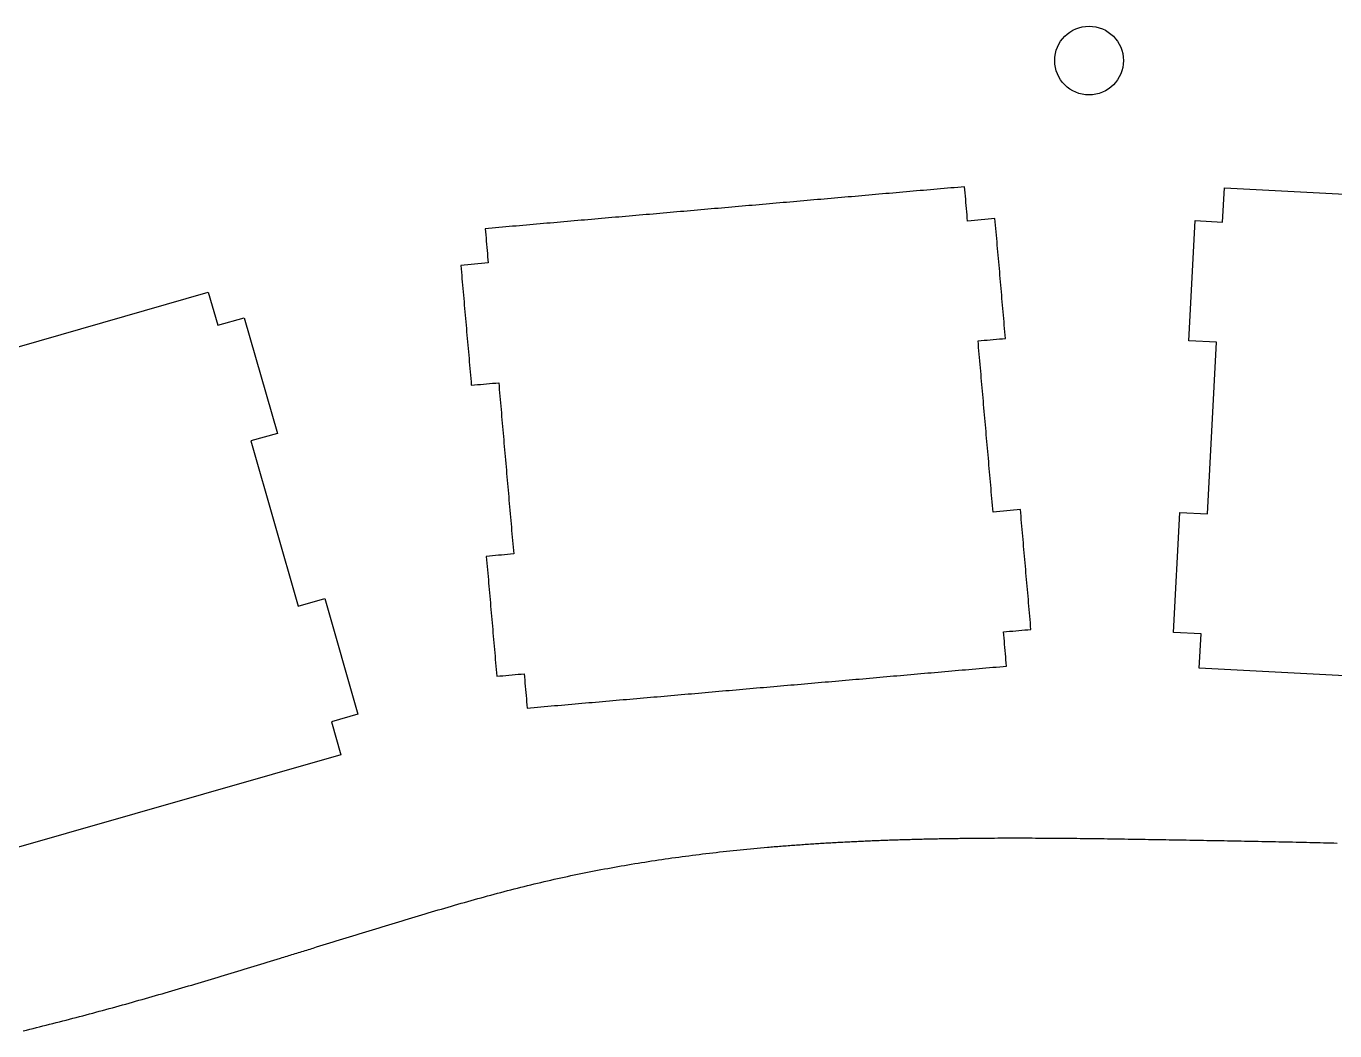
# Model space of a CAD drawing. Extents: x 0 to 145, y 2 to 120.
# Drawn here: x 39.58 to 77.65, y 11.61 to 40.84 of the extents above; entities that cross this region are included whole.
import ezdxf

# ---------------------------------------------------------------- set-up
doc = ezdxf.new("R2010")
doc.units = 0

# ---------------------------------------------------------------- blocks, each defined once
blk = doc.blocks.new('WIRE019')
at = {"layer": 'Row4', "color": 0}
for p, q in [((31.4175, 29.2383), (44.8752, 33.0972)), ((44.8752, 33.0972), (45.1508, 32.136)), ((45.1508, 32.136), (45.9198, 32.3565)), ((45.9198, 32.3565), (46.8845, 28.9921)), ((31.6931, 28.2771), (31.4175, 29.2383)), ((46.8845, 28.9921), (46.1155, 28.7716)), ((46.1155, 28.7716), (47.4937, 23.9653)), ((30.9241, 28.0566), (31.6931, 28.2771)), ((31.8889, 24.6921), (30.9241, 28.0566)), ((32.6579, 24.9126), (31.8889, 24.6921)), ((34.0361, 20.1063), (32.6579, 24.9126)), ((47.4937, 23.9653), (48.2627, 24.1858)), ((48.2627, 24.1858), (49.2275, 20.8214)), ((49.2275, 20.8214), (48.4585, 20.6008)), ((48.4585, 20.6008), (48.7341, 19.6396)), ((33.267, 19.8858), (34.0361, 20.1063)), ((34.2318, 16.5214), (33.267, 19.8858)), ((48.7341, 19.6396), (35.2764, 15.7807)), ((35.0008, 16.7419), (34.2318, 16.5214)), ((35.2764, 15.7807), (35.0008, 16.7419))]:
    blk.add_line(p, q, dxfattribs=at)
blk = doc.blocks.new('WIRE018')
at = {"layer": 'Row4', "color": 0}
for points in [[(66.879, 36.167), (66.779, 36.158), (66.68, 36.15), (66.58, 36.141), (66.48, 36.132), (66.381, 36.123), (66.281, 36.115), (66.182, 36.106), (66.082, 36.097), (65.982, 36.089), (65.883, 36.08), (65.783, 36.071), (65.683, 36.062), (65.584, 36.054), (65.484, 36.045), (65.385, 36.036), (65.285, 36.028), (65.185, 36.019), (65.086, 36.01), (64.986, 36.001), (64.887, 35.993), (64.787, 35.984), (64.687, 35.975), (64.588, 35.967), (64.488, 35.958), (64.388, 35.949), (64.289, 35.94), (64.189, 35.932), (64.09, 35.923), (63.99, 35.914), (63.89, 35.906), (63.791, 35.897), (63.691, 35.888), (63.591, 35.879), (63.492, 35.871), (63.392, 35.862), (63.293, 35.853), (63.193, 35.845), (63.093, 35.836), (62.994, 35.827), (62.894, 35.818), (62.795, 35.81), (62.695, 35.801), (62.595, 35.792), (62.496, 35.784), (62.396, 35.775), (62.296, 35.766), (62.197, 35.757), (62.097, 35.749), (61.998, 35.74), (61.898, 35.731), (61.798, 35.722), (61.699, 35.714), (61.599, 35.705), (61.499, 35.696), (61.4, 35.688), (61.3, 35.679), (61.201, 35.67), (61.101, 35.661), (61.001, 35.653), (60.902, 35.644), (60.802, 35.635), (60.703, 35.627), (60.603, 35.618), (60.503, 35.609), (60.404, 35.6), (60.304, 35.592), (60.204, 35.583), (60.105, 35.574), (60.005, 35.566), (59.906, 35.557), (59.806, 35.548), (59.706, 35.539), (59.607, 35.531), (59.507, 35.522), (59.407, 35.513), (59.308, 35.505), (59.208, 35.496), (59.109, 35.487), (59.009, 35.478), (58.909, 35.47), (58.81, 35.461), (58.71, 35.452), (58.61, 35.444), (58.511, 35.435), (58.411, 35.426), (58.312, 35.417), (58.212, 35.409), (58.112, 35.4), (58.013, 35.391), (57.913, 35.383), (57.814, 35.374), (57.714, 35.365), (57.614, 35.356), (57.515, 35.348), (57.415, 35.339), (57.315, 35.33), (57.216, 35.322), (57.116, 35.313), (57.017, 35.304), (56.917, 35.295), (56.817, 35.287), (56.718, 35.278), (56.618, 35.269), (56.518, 35.261), (56.419, 35.252), (56.319, 35.243), (56.22, 35.234), (56.12, 35.226), (56.02, 35.217), (55.921, 35.208), (55.821, 35.2), (55.722, 35.191), (55.622, 35.182), (55.522, 35.173), (55.423, 35.165), (55.323, 35.156), (55.223, 35.147), (55.124, 35.139), (55.024, 35.13), (54.925, 35.121), (54.825, 35.112), (54.725, 35.104), (54.626, 35.095), (54.526, 35.086), (54.426, 35.078), (54.327, 35.069), (54.227, 35.06), (54.128, 35.051), (54.028, 35.043), (53.928, 35.034), (53.829, 35.025), (53.729, 35.017), (53.63, 35.008), (53.53, 34.999), (53.43, 34.99), (53.331, 34.982), (53.231, 34.973), (53.131, 34.964), (53.032, 34.956), (52.932, 34.947)], [(66.966, 35.171), (66.958, 35.261), (66.95, 35.352), (66.942, 35.442), (66.934, 35.533), (66.926, 35.624), (66.919, 35.714), (66.911, 35.805), (66.903, 35.895), (66.895, 35.986), (66.887, 36.076), (66.879, 36.167)], [(67.763, 35.24), (67.663, 35.232), (67.564, 35.223), (67.464, 35.214), (67.365, 35.206), (67.265, 35.197), (67.165, 35.188), (67.066, 35.18), (66.966, 35.171)], [(68.068, 31.754), (68.06, 31.851), (68.051, 31.948), (68.043, 32.044), (68.034, 32.141), (68.026, 32.238), (68.017, 32.335), (68.009, 32.432), (68, 32.529), (67.992, 32.625), (67.983, 32.722), (67.975, 32.819), (67.966, 32.916), (67.958, 33.013), (67.949, 33.11), (67.941, 33.207), (67.933, 33.303), (67.924, 33.4), (67.916, 33.497), (67.907, 33.594), (67.899, 33.691), (67.89, 33.788), (67.882, 33.885), (67.873, 33.981), (67.865, 34.078), (67.856, 34.175), (67.848, 34.272), (67.839, 34.369), (67.831, 34.466), (67.822, 34.563), (67.814, 34.659), (67.805, 34.756), (67.797, 34.853), (67.788, 34.95), (67.78, 35.047), (67.771, 35.144), (67.763, 35.24)], [(52.932, 34.947), (52.94, 34.856), (52.948, 34.766), (52.956, 34.675), (52.964, 34.585), (52.972, 34.494), (52.98, 34.403), (52.988, 34.313), (52.996, 34.222), (53.003, 34.132), (53.011, 34.041), (53.019, 33.951)], [(53.019, 33.951), (52.92, 33.942), (52.82, 33.933), (52.72, 33.924), (52.621, 33.916), (52.521, 33.907), (52.422, 33.898), (52.322, 33.89), (52.222, 33.881)], [(52.222, 33.881), (52.231, 33.784), (52.239, 33.687), (52.248, 33.59), (52.256, 33.493), (52.265, 33.397), (52.273, 33.3), (52.282, 33.203), (52.29, 33.106), (52.299, 33.009), (52.307, 32.912), (52.316, 32.816), (52.324, 32.719), (52.333, 32.622), (52.341, 32.525), (52.349, 32.428), (52.358, 32.331), (52.366, 32.234), (52.375, 32.138), (52.383, 32.041), (52.392, 31.944), (52.4, 31.847), (52.409, 31.75), (52.417, 31.653), (52.426, 31.556), (52.434, 31.46), (52.443, 31.363), (52.451, 31.266), (52.46, 31.169), (52.468, 31.072), (52.477, 30.975), (52.485, 30.878), (52.494, 30.782), (52.502, 30.685), (52.51, 30.588), (52.519, 30.491), (52.527, 30.394)], [(67.271, 31.684), (67.36, 31.692), (67.448, 31.7), (67.537, 31.707), (67.625, 31.715), (67.714, 31.723), (67.802, 31.731), (67.891, 31.738), (67.98, 31.746), (68.068, 31.754)], [(67.707, 26.703), (67.698, 26.801), (67.69, 26.898), (67.681, 26.996), (67.673, 27.094), (67.664, 27.191), (67.656, 27.289), (67.647, 27.387), (67.639, 27.484), (67.63, 27.582), (67.621, 27.68), (67.613, 27.777), (67.604, 27.875), (67.596, 27.973), (67.587, 28.07), (67.579, 28.168), (67.57, 28.266), (67.562, 28.363), (67.553, 28.461), (67.545, 28.559), (67.536, 28.656), (67.527, 28.754), (67.519, 28.852), (67.51, 28.949), (67.502, 29.047), (67.493, 29.145), (67.485, 29.242), (67.476, 29.34), (67.468, 29.438), (67.459, 29.535), (67.451, 29.633), (67.442, 29.731), (67.433, 29.828), (67.425, 29.926), (67.416, 30.024), (67.408, 30.121), (67.399, 30.219), (67.391, 30.317), (67.382, 30.414), (67.374, 30.512), (67.365, 30.61), (67.357, 30.707), (67.348, 30.805), (67.339, 30.903), (67.331, 31), (67.322, 31.098), (67.314, 31.196), (67.305, 31.293), (67.297, 31.391), (67.288, 31.489), (67.28, 31.586), (67.271, 31.684)], [(52.527, 30.394), (52.616, 30.402), (52.705, 30.41), (52.793, 30.417), (52.882, 30.425), (52.97, 30.433), (53.059, 30.441), (53.147, 30.448), (53.236, 30.456), (53.324, 30.464)], [(53.324, 30.464), (53.333, 30.366), (53.341, 30.269), (53.35, 30.171), (53.359, 30.073), (53.367, 29.976), (53.376, 29.878), (53.384, 29.78), (53.393, 29.683), (53.401, 29.585), (53.41, 29.487), (53.418, 29.39), (53.427, 29.292), (53.435, 29.194), (53.444, 29.097), (53.453, 28.999), (53.461, 28.901), (53.47, 28.804), (53.478, 28.706), (53.487, 28.608), (53.495, 28.511), (53.504, 28.413), (53.512, 28.315), (53.521, 28.218), (53.529, 28.12), (53.538, 28.022), (53.547, 27.925), (53.555, 27.827), (53.564, 27.729), (53.572, 27.632), (53.581, 27.534), (53.589, 27.436), (53.598, 27.339), (53.606, 27.241), (53.615, 27.143), (53.623, 27.046), (53.632, 26.948), (53.641, 26.85), (53.649, 26.753), (53.658, 26.655), (53.666, 26.557), (53.675, 26.46), (53.683, 26.362), (53.692, 26.264), (53.7, 26.167), (53.709, 26.069), (53.717, 25.971), (53.726, 25.874), (53.735, 25.776), (53.743, 25.678), (53.752, 25.581), (53.76, 25.483)], [(68.504, 26.773), (68.404, 26.764), (68.305, 26.755), (68.205, 26.747), (68.105, 26.738), (68.006, 26.729), (67.906, 26.721), (67.807, 26.712), (67.707, 26.703)], [(68.809, 23.286), (68.8, 23.383), (68.792, 23.48), (68.783, 23.577), (68.775, 23.674), (68.767, 23.77), (68.758, 23.867), (68.75, 23.964), (68.741, 24.061), (68.733, 24.158), (68.724, 24.255), (68.716, 24.351), (68.707, 24.448), (68.699, 24.545), (68.69, 24.642), (68.682, 24.739), (68.673, 24.836), (68.665, 24.933), (68.656, 25.029), (68.648, 25.126), (68.639, 25.223), (68.631, 25.32), (68.622, 25.417), (68.614, 25.514), (68.606, 25.611), (68.597, 25.707), (68.589, 25.804), (68.58, 25.901), (68.572, 25.998), (68.563, 26.095), (68.555, 26.192), (68.546, 26.289), (68.538, 26.385), (68.529, 26.482), (68.521, 26.579), (68.512, 26.676), (68.504, 26.773)], [(53.76, 25.483), (53.672, 25.475), (53.583, 25.467), (53.495, 25.46), (53.406, 25.452), (53.317, 25.444), (53.229, 25.436), (53.14, 25.429), (53.052, 25.421), (52.963, 25.413)], [(52.963, 25.413), (52.972, 25.316), (52.98, 25.219), (52.989, 25.123), (52.997, 25.026), (53.006, 24.929), (53.014, 24.832), (53.023, 24.735), (53.031, 24.638), (53.039, 24.542), (53.048, 24.445), (53.056, 24.348), (53.065, 24.251), (53.073, 24.154), (53.082, 24.057), (53.09, 23.96), (53.099, 23.864), (53.107, 23.767), (53.116, 23.67), (53.124, 23.573), (53.133, 23.476), (53.141, 23.379), (53.15, 23.282), (53.158, 23.186), (53.167, 23.089), (53.175, 22.992), (53.183, 22.895), (53.192, 22.798), (53.2, 22.701), (53.209, 22.604), (53.217, 22.508), (53.226, 22.411), (53.234, 22.314), (53.243, 22.217), (53.251, 22.12), (53.26, 22.023), (53.268, 21.927)], [(68.012, 23.216), (68.1, 23.224), (68.189, 23.232), (68.278, 23.24), (68.366, 23.247), (68.455, 23.255), (68.543, 23.263), (68.632, 23.271), (68.72, 23.278), (68.809, 23.286)], [(68.099, 22.22), (68.091, 22.311), (68.083, 22.401), (68.075, 22.492), (68.067, 22.582), (68.059, 22.673), (68.052, 22.764), (68.044, 22.854), (68.036, 22.945), (68.028, 23.035), (68.02, 23.126), (68.012, 23.216)], [(54.152, 21), (54.252, 21.009), (54.352, 21.017), (54.451, 21.026), (54.551, 21.035), (54.65, 21.044), (54.75, 21.052), (54.85, 21.061), (54.949, 21.07), (55.049, 21.078), (55.149, 21.087), (55.248, 21.096), (55.348, 21.105), (55.447, 21.113), (55.547, 21.122), (55.647, 21.131), (55.746, 21.139), (55.846, 21.148), (55.946, 21.157), (56.045, 21.166), (56.145, 21.174), (56.244, 21.183), (56.344, 21.192), (56.444, 21.2), (56.543, 21.209), (56.643, 21.218), (56.743, 21.227), (56.842, 21.235), (56.942, 21.244), (57.041, 21.253), (57.141, 21.261), (57.241, 21.27), (57.34, 21.279), (57.44, 21.288), (57.539, 21.296), (57.639, 21.305), (57.739, 21.314), (57.838, 21.322), (57.938, 21.331), (58.038, 21.34), (58.137, 21.349), (58.237, 21.357), (58.336, 21.366), (58.436, 21.375), (58.536, 21.383), (58.635, 21.392), (58.735, 21.401), (58.835, 21.41), (58.934, 21.418), (59.034, 21.427), (59.133, 21.436), (59.233, 21.445), (59.333, 21.453), (59.432, 21.462), (59.532, 21.471), (59.631, 21.479), (59.731, 21.488), (59.831, 21.497), (59.93, 21.506), (60.03, 21.514), (60.13, 21.523), (60.229, 21.532), (60.329, 21.54), (60.428, 21.549), (60.528, 21.558), (60.628, 21.567), (60.727, 21.575), (60.827, 21.584), (60.927, 21.593), (61.026, 21.601), (61.126, 21.61), (61.225, 21.619), (61.325, 21.628), (61.425, 21.636), (61.524, 21.645), (61.624, 21.654), (61.723, 21.662), (61.823, 21.671), (61.923, 21.68), (62.022, 21.689), (62.122, 21.697), (62.222, 21.706), (62.321, 21.715), (62.421, 21.723), (62.52, 21.732), (62.62, 21.741), (62.72, 21.75), (62.819, 21.758), (62.919, 21.767), (63.019, 21.776), (63.118, 21.784), (63.218, 21.793), (63.317, 21.802), (63.417, 21.811), (63.517, 21.819), (63.616, 21.828), (63.716, 21.837), (63.815, 21.845), (63.915, 21.854), (64.015, 21.863), (64.114, 21.872), (64.214, 21.88), (64.314, 21.889), (64.413, 21.898), (64.513, 21.906), (64.612, 21.915), (64.712, 21.924), (64.812, 21.933), (64.911, 21.941), (65.011, 21.95), (65.111, 21.959), (65.21, 21.967), (65.31, 21.976), (65.409, 21.985), (65.509, 21.994), (65.609, 22.002), (65.708, 22.011), (65.808, 22.02), (65.907, 22.028), (66.007, 22.037), (66.107, 22.046), (66.206, 22.055), (66.306, 22.063), (66.406, 22.072), (66.505, 22.081), (66.605, 22.089), (66.704, 22.098), (66.804, 22.107), (66.904, 22.116), (67.003, 22.124), (67.103, 22.133), (67.203, 22.142), (67.302, 22.15), (67.402, 22.159), (67.501, 22.168), (67.601, 22.177), (67.701, 22.185), (67.8, 22.194), (67.9, 22.203), (67.999, 22.211), (68.099, 22.22)], [(53.268, 21.927), (53.357, 21.934), (53.445, 21.942), (53.534, 21.95), (53.622, 21.957), (53.711, 21.965), (53.8, 21.973), (53.888, 21.981), (53.977, 21.988), (54.065, 21.996)], [(54.065, 21.996), (54.073, 21.906), (54.081, 21.815), (54.089, 21.725), (54.097, 21.634), (54.105, 21.543), (54.113, 21.453), (54.121, 21.362), (54.129, 21.272), (54.137, 21.181), (54.144, 21.091), (54.152, 21)]]:
    blk.add_lwpolyline(points, dxfattribs=at)
blk = doc.blocks.new('WIRE017')
at = {"layer": 'Row4', "color": 0}
for p, q in [((74.3863, 35.1402), (74.4387, 36.1388)), ((74.4387, 36.1388), (88.4195, 35.4061)), ((73.4043, 31.6868), (73.5874, 35.182)), ((73.5874, 35.182), (74.3863, 35.1402)), ((88.4195, 35.4061), (88.3671, 34.4074)), ((88.3671, 34.4074), (89.1661, 34.3656)), ((89.1661, 34.3656), (88.9829, 30.8704)), ((74.2032, 31.6449), (73.4043, 31.6868)), ((73.9415, 26.6518), (74.2032, 31.6449)), ((88.184, 30.9122), (87.9223, 25.9191)), ((88.9829, 30.8704), (88.184, 30.9122)), ((72.9594, 23.1985), (73.1426, 26.6937)), ((73.1426, 26.6937), (73.9415, 26.6518)), ((87.9223, 25.9191), (88.7212, 25.8772)), ((88.7212, 25.8772), (88.538, 22.382)), ((73.758301, 23.156601), (72.9594, 23.1985)), ((73.706001, 22.158001), (73.758301, 23.156601)), ((87.6868, 21.4253), (73.706001, 22.158001)), ((87.7391, 22.4239), (87.6868, 21.4253)), ((88.538, 22.382), (87.7391, 22.4239))]:
    blk.add_line(p, q, dxfattribs=at)
blk = doc.blocks.new('CIRCLE036')
at = {"layer": 'ScrewHolesTop', "color": 0}
blk.add_circle((70.5, 39.84), 1, dxfattribs=at)
blk = doc.blocks.new('WIRE001')
at = {"layer": 'CurvedLineTop', "color": 0}
for points in [[(63.99042, 17.133003), (64.040454, 17.135202)], [(64.040454, 17.135202), (64.090492, 17.137336)], [(64.090492, 17.137336), (64.14053, 17.139471)], [(64.14053, 17.139471), (64.190572, 17.141541)], [(64.190572, 17.141541), (64.240613, 17.143612)], [(64.240613, 17.143612), (64.290658, 17.145619)], [(64.290658, 17.145619), (64.340703, 17.147627)], [(64.340703, 17.147627), (64.390751, 17.149572)], [(64.390751, 17.149572), (64.440799, 17.151516)], [(64.440799, 17.151516), (64.49085, 17.153399)], [(64.49085, 17.153399), (64.540901, 17.155281)], [(64.540901, 17.155281), (64.590954, 17.157103)], [(64.590954, 17.157103), (64.641008, 17.158924)], [(64.641008, 17.158924), (64.691064, 17.160685)], [(64.691064, 17.160685), (64.74112, 17.162446)], [(64.74112, 17.162446), (64.791178, 17.164147)], [(64.791178, 17.164147), (64.841236, 17.165848)], [(64.841236, 17.165848), (64.891295, 17.167489)], [(64.891295, 17.167489), (64.941355, 17.169131)], [(64.941355, 17.169131), (64.991416, 17.170714)], [(64.991416, 17.170714), (65.041478, 17.172297)], [(65.041478, 17.172297), (65.09154, 17.173822)], [(65.09154, 17.173822), (65.141603, 17.175347)], [(65.141603, 17.175347), (65.191666, 17.176815)], [(65.191666, 17.176815), (65.24173, 17.178283)], [(65.24173, 17.178283), (65.291794, 17.179694)], [(65.291794, 17.179694), (65.341858, 17.181105)], [(65.341858, 17.181105), (65.391923, 17.182461)], [(65.391923, 17.182461), (65.441988, 17.183816)], [(65.441988, 17.183816), (65.492053, 17.185116)], [(65.492053, 17.185116), (65.542118, 17.186416)], [(65.542118, 17.186416), (65.592183, 17.187662)], [(65.592183, 17.187662), (65.642248, 17.188907)], [(65.642248, 17.188907), (65.692312, 17.190099)], [(65.692312, 17.190099), (65.742377, 17.19129)], [(65.742377, 17.19129), (65.792441, 17.192428)], [(65.792441, 17.192428), (65.842505, 17.193567)], [(65.842505, 17.193567), (65.892568, 17.194653)], [(65.892568, 17.194653), (65.942632, 17.195738)], [(65.942632, 17.195738), (65.992694, 17.196772)], [(65.992694, 17.196772), (66.042756, 17.197806)], [(66.042756, 17.197806), (66.092816, 17.198788)], [(66.092816, 17.198788), (66.142877, 17.199771)], [(66.142877, 17.199771), (66.192937, 17.200702)], [(66.192937, 17.200702), (66.242996, 17.201634)], [(66.242996, 17.201634), (66.293053, 17.202516)], [(66.293053, 17.202516), (66.34311, 17.203398)], [(66.34311, 17.203398), (66.393165, 17.204231)], [(66.393165, 17.204231), (66.443221, 17.205064)], [(66.443221, 17.205064), (66.493274, 17.205848)], [(66.493274, 17.205848), (66.543326, 17.206632)], [(66.543326, 17.206632), (66.593376, 17.207368)], [(66.593376, 17.207368), (66.643426, 17.208104)], [(66.643426, 17.208104), (66.693473, 17.208793)], [(66.693473, 17.208793), (66.743521, 17.209482)], [(66.743521, 17.209482), (66.793565, 17.210124)], [(66.793565, 17.210124), (66.843609, 17.210767)], [(66.843609, 17.210767), (66.893649, 17.211363)], [(66.893649, 17.211363), (66.94369, 17.211959)], [(66.94369, 17.211959), (66.993726, 17.212511)], [(66.993726, 17.212511), (67.043763, 17.213062)], [(67.043763, 17.213062), (67.093796, 17.213569)], [(67.093796, 17.213569), (67.143829, 17.214075)], [(67.143829, 17.214075), (67.193857, 17.214537)], [(67.193857, 17.214537), (67.243886, 17.215)], [(67.243886, 17.215), (67.29391, 17.215419)], [(67.29391, 17.215419), (67.343934, 17.215839)], [(67.343934, 17.215839), (67.393953, 17.216216)], [(67.393953, 17.216216), (67.443973, 17.216592)], [(67.443973, 17.216592), (67.493987, 17.216927)], [(67.493987, 17.216927), (67.544001, 17.217262)], [(67.544001, 17.217262), (67.59401, 17.217555)], [(67.59401, 17.217555), (67.644019, 17.217849)], [(67.644019, 17.217849), (67.694023, 17.218102)], [(67.694023, 17.218102), (67.744026, 17.218355)], [(67.744026, 17.218355), (67.844021, 17.218781)], [(67.844021, 17.218781), (67.944005, 17.219128)], [(67.944005, 17.219128), (68.043975, 17.219399)], [(68.043975, 17.219399), (68.143932, 17.219593)], [(68.143932, 17.219593), (68.243876, 17.219713)], [(68.243876, 17.219713), (68.343805, 17.21976)], [(68.343805, 17.21976), (68.443719, 17.219735)], [(68.443719, 17.219735), (68.543618, 17.21964)], [(68.543618, 17.21964), (68.643502, 17.219475)], [(68.643502, 17.219475), (68.74337, 17.219243)], [(68.74337, 17.219243), (68.843224, 17.218944)], [(68.843224, 17.218944), (68.943063, 17.21858)], [(68.943063, 17.21858), (69.042888, 17.218154)], [(69.042888, 17.218154), (69.1427, 17.217665)], [(69.1427, 17.217665), (69.242499, 17.217116)], [(69.242499, 17.217116), (69.342286, 17.216508)], [(69.342286, 17.216508), (69.442061, 17.215842)], [(69.442061, 17.215842), (69.541825, 17.21512)], [(69.541825, 17.21512), (69.641577, 17.214344)], [(69.641577, 17.214344), (69.74132, 17.213514)], [(69.74132, 17.213514), (69.841052, 17.212633)], [(69.841052, 17.212633), (69.940775, 17.211702)], [(69.940775, 17.211702), (70.040489, 17.210722)], [(70.040489, 17.210722), (70.140194, 17.209694)], [(70.140194, 17.209694), (70.239892, 17.208621)], [(70.239892, 17.208621), (70.339582, 17.207503)], [(70.339582, 17.207503), (70.439265, 17.206343)], [(70.439265, 17.206343), (70.538941, 17.205141)], [(70.538941, 17.205141), (70.638612, 17.203898)], [(70.638612, 17.203898), (70.738277, 17.202618)], [(70.738277, 17.202618), (70.837937, 17.2013)], [(70.837937, 17.2013), (70.937592, 17.199946)], [(70.937592, 17.199946), (71.037243, 17.198559)], [(71.037243, 17.198559), (71.136891, 17.197138)], [(71.136891, 17.197138), (71.236535, 17.195686)], [(71.236535, 17.195686), (71.336177, 17.194205)], [(71.336177, 17.194205), (71.435817, 17.192695)], [(71.435817, 17.192695), (71.535455, 17.191158)], [(71.535455, 17.191158), (71.635092, 17.189596)], [(71.635092, 17.189596), (71.734729, 17.18801)], [(71.734729, 17.18801), (71.834365, 17.186401)], [(71.834365, 17.186401), (71.934001, 17.184771)], [(71.934001, 17.184771), (72.033638, 17.183121)], [(72.033638, 17.183121), (72.133277, 17.181454)], [(72.133277, 17.181454), (72.232917, 17.179769)], [(72.232917, 17.179769), (72.33256, 17.17807)], [(72.33256, 17.17807), (72.432205, 17.176356)], [(72.432205, 17.176356), (72.531853, 17.17463)], [(72.531853, 17.17463), (72.631505, 17.172894)], [(72.631505, 17.172894), (72.731162, 17.171148)], [(72.731162, 17.171148), (72.830823, 17.169394)], [(72.830823, 17.169394), (72.930489, 17.167633)], [(72.930489, 17.167633), (73.030161, 17.165867)], [(73.030161, 17.165867), (73.129839, 17.164098)], [(73.129839, 17.164098), (73.229523, 17.162327)], [(73.229523, 17.162327), (73.329215, 17.160555)], [(73.329215, 17.160555), (73.428914, 17.158784)], [(73.428914, 17.158784), (73.528622, 17.157015)], [(73.528622, 17.157015), (73.628338, 17.155249)], [(73.628338, 17.155249), (73.728062, 17.153487)], [(73.728062, 17.153487), (73.827795, 17.151727)], [(73.827795, 17.151727), (73.927536, 17.149968)], [(73.927536, 17.149968), (74.027284, 17.148208)], [(74.027284, 17.148208), (74.127041, 17.146447)], [(74.127041, 17.146447), (74.226804, 17.144683)], [(74.226804, 17.144683), (74.326575, 17.142916)], [(74.326575, 17.142916), (74.426353, 17.141144)], [(74.426353, 17.141144), (74.526137, 17.139365)], [(74.526137, 17.139365), (74.625928, 17.137579)], [(74.625928, 17.137579), (74.725725, 17.135785)], [(74.725725, 17.135785), (74.825528, 17.133981)], [(74.825528, 17.133981), (74.925337, 17.132166)], [(59.156559, 16.741623), (59.255636, 16.753791)], [(59.255636, 16.753791), (59.354746, 16.765766)], [(59.354746, 16.765766), (59.453889, 16.777548)], [(59.453889, 16.777548), (59.553063, 16.789141)], [(59.553063, 16.789141), (59.652269, 16.800544)], [(59.652269, 16.800544), (59.751506, 16.811759)], [(59.751506, 16.811759), (59.850773, 16.822787)], [(59.850773, 16.822787), (59.95007, 16.833631)], [(59.95007, 16.833631), (60.049396, 16.84429)], [(60.049396, 16.84429), (60.148751, 16.854767)], [(60.148751, 16.854767), (60.248134, 16.865063)], [(60.248134, 16.865063), (60.347545, 16.875179)], [(60.347545, 16.875179), (60.446984, 16.885116)], [(60.446984, 16.885116), (60.546448, 16.894876)], [(60.546448, 16.894876), (60.645939, 16.904461)], [(60.645939, 16.904461), (60.745456, 16.91387)], [(60.745456, 16.91387), (60.844998, 16.923107)], [(60.844998, 16.923107), (60.944564, 16.932172)], [(60.944564, 16.932172), (61.044155, 16.941066)], [(61.044155, 16.941066), (61.143769, 16.949791)], [(61.143769, 16.949791), (61.193587, 16.954069)], [(61.193587, 16.954069), (61.243406, 16.958348)], [(61.243406, 16.958348), (61.293236, 16.962543)], [(61.293236, 16.962543), (61.343065, 16.966738)], [(61.343065, 16.966738), (61.392906, 16.970851)], [(61.392906, 16.970851), (61.442747, 16.974963)], [(61.442747, 16.974963), (61.492598, 16.978994)], [(61.492598, 16.978994), (61.54245, 16.983025)], [(61.54245, 16.983025), (61.592312, 16.986974)], [(61.592312, 16.986974), (61.642173, 16.990924)], [(61.642173, 16.990924), (61.692045, 16.994792)], [(61.692045, 16.994792), (61.741918, 16.998661)], [(61.741918, 16.998661), (61.7918, 17.00245)], [(61.7918, 17.00245), (61.841682, 17.006239)], [(61.841682, 17.006239), (61.891573, 17.009949)], [(61.891573, 17.009949), (61.941465, 17.013658)], [(61.941465, 17.013658), (61.991366, 17.017289)], [(61.991366, 17.017289), (62.041267, 17.02092)], [(62.041267, 17.02092), (62.091178, 17.024473)], [(62.091178, 17.024473), (62.141088, 17.028027)], [(62.141088, 17.028027), (62.191007, 17.031502)], [(62.191007, 17.031502), (62.240926, 17.034978)], [(62.240926, 17.034978), (62.290854, 17.038377)], [(62.290854, 17.038377), (62.340782, 17.041777)], [(62.340782, 17.041777), (62.390718, 17.0451)], [(62.390718, 17.0451), (62.440654, 17.048423)], [(62.440654, 17.048423), (62.490598, 17.051671)], [(62.490598, 17.051671), (62.540542, 17.054919)], [(62.540542, 17.054919), (62.590494, 17.058093)], [(62.590494, 17.058093), (62.640446, 17.061266)], [(62.640446, 17.061266), (62.690405, 17.064366)], [(62.690405, 17.064366), (62.740365, 17.067465)], [(62.740365, 17.067465), (62.790332, 17.070491)], [(62.790332, 17.070491), (62.840299, 17.073517)], [(62.840299, 17.073517), (62.890273, 17.076471)], [(62.890273, 17.076471), (62.940247, 17.079425)], [(62.940247, 17.079425), (62.990228, 17.082307)], [(62.990228, 17.082307), (63.040209, 17.085188)], [(63.040209, 17.085188), (63.090196, 17.087999)], [(63.090196, 17.087999), (63.140183, 17.090809)], [(63.140183, 17.090809), (63.190176, 17.093549)], [(63.190176, 17.093549), (63.24017, 17.096289)], [(63.24017, 17.096289), (63.290169, 17.098958)], [(63.290169, 17.098958), (63.340169, 17.101628)], [(63.340169, 17.101628), (63.390174, 17.104229)], [(63.390174, 17.104229), (63.440179, 17.10683)], [(63.440179, 17.10683), (63.49019, 17.109362)], [(63.49019, 17.109362), (63.540201, 17.111894)], [(63.540201, 17.111894), (63.590217, 17.114358)], [(63.590217, 17.114358), (63.640233, 17.116822)], [(63.640233, 17.116822), (63.690253, 17.119218)], [(63.690253, 17.119218), (63.740274, 17.121615)], [(63.740274, 17.121615), (63.7903, 17.123946)], [(63.7903, 17.123946), (63.840325, 17.126276)], [(63.840325, 17.126276), (63.890355, 17.12854)], [(63.890355, 17.12854), (63.940385, 17.130804)], [(63.940385, 17.130804), (63.99042, 17.133003)], [(74.925337, 17.132166), (75.025151, 17.130339)], [(75.025151, 17.130339), (75.124971, 17.128499)], [(75.124971, 17.128499), (75.224795, 17.126644)], [(75.224795, 17.126644), (75.324625, 17.124774)], [(75.324625, 17.124774), (75.424459, 17.122887)], [(75.424459, 17.122887), (75.524297, 17.120983)], [(75.524297, 17.120983), (75.62414, 17.119059)], [(75.62414, 17.119059), (75.723986, 17.117114)], [(75.723986, 17.117114), (75.823836, 17.115149)], [(75.823836, 17.115149), (75.92369, 17.113161)], [(75.92369, 17.113161), (76.023546, 17.111149)], [(76.023546, 17.111149), (76.123406, 17.109112)], [(76.123406, 17.109112), (76.223268, 17.107048)], [(76.223268, 17.107048), (76.323133, 17.104958)], [(76.323133, 17.104958), (76.423, 17.102839)], [(76.423, 17.102839), (76.52287, 17.10069)], [(76.52287, 17.10069), (76.62274, 17.098511)], [(76.62274, 17.098511), (76.722613, 17.096299)], [(76.722613, 17.096299), (76.822487, 17.094054)], [(76.822487, 17.094054), (76.922362, 17.091775)], [(76.922362, 17.091775), (77.022237, 17.089461)], [(77.022237, 17.089461), (77.122114, 17.087109)], [(77.122114, 17.087109), (77.221991, 17.08472)], [(77.221991, 17.08472), (77.321868, 17.082291)], [(77.321868, 17.082291), (77.421744, 17.079823)], [(77.421744, 17.079823), (77.521621, 17.077312)], [(77.521621, 17.077312), (77.621497, 17.07476)], [(77.621497, 17.07476), (77.721372, 17.072163)], [(56.691888, 16.370732), (56.78997, 16.388164)], [(56.78997, 16.388164), (56.888098, 16.405369)], [(56.888098, 16.405369), (56.986271, 16.422349)], [(56.986271, 16.422349), (57.08449, 16.439104)], [(57.08449, 16.439104), (57.182753, 16.455638)], [(57.182753, 16.455638), (57.28106, 16.47195)], [(57.28106, 16.47195), (57.379411, 16.488042)], [(57.379411, 16.488042), (57.477804, 16.503916)], [(57.477804, 16.503916), (57.57624, 16.519572)], [(57.57624, 16.519572), (57.674718, 16.535013)], [(57.674718, 16.535013), (57.773238, 16.550239)], [(57.773238, 16.550239), (57.871798, 16.565252)], [(57.871798, 16.565252), (57.970398, 16.580053)], [(57.970398, 16.580053), (58.069039, 16.594643)], [(58.069039, 16.594643), (58.167718, 16.609025)], [(58.167718, 16.609025), (58.266437, 16.623198)], [(58.266437, 16.623198), (58.365193, 16.637165)], [(58.365193, 16.637165), (58.463987, 16.650926)], [(58.463987, 16.650926), (58.562819, 16.664484)], [(58.562819, 16.664484), (58.661687, 16.677839)], [(58.661687, 16.677839), (58.760591, 16.690993)], [(58.760591, 16.690993), (58.859531, 16.703947)], [(58.859531, 16.703947), (58.958506, 16.716702)], [(58.958506, 16.716702), (59.057516, 16.729261)], [(59.057516, 16.729261), (59.156559, 16.741623)], [(54.740741, 15.972471), (54.837791, 15.994714)], [(54.837791, 15.994714), (54.934897, 16.016703)], [(54.934897, 16.016703), (55.032059, 16.038441)], [(55.032059, 16.038441), (55.129277, 16.059928)], [(55.129277, 16.059928), (55.22655, 16.081166)], [(55.22655, 16.081166), (55.323877, 16.102155)], [(55.323877, 16.102155), (55.421258, 16.122899)], [(55.421258, 16.122899), (55.518693, 16.143397)], [(55.518693, 16.143397), (55.616181, 16.163651)], [(55.616181, 16.163651), (55.713721, 16.183663)], [(55.713721, 16.183663), (55.811313, 16.203433)], [(55.811313, 16.203433), (55.908956, 16.222964)], [(55.908956, 16.222964), (56.00665, 16.242256)], [(56.00665, 16.242256), (56.104394, 16.26131)], [(56.104394, 16.26131), (56.202189, 16.280129)], [(56.202189, 16.280129), (56.300032, 16.298714)], [(56.300032, 16.298714), (56.397924, 16.317065)], [(56.397924, 16.317065), (56.495865, 16.335184)], [(56.495865, 16.335184), (56.593853, 16.353073)], [(56.593853, 16.353073), (56.691888, 16.370732)], [(53.194891, 15.585395), (53.291168, 15.611122)], [(53.291168, 15.611122), (53.387486, 15.636665)], [(53.387486, 15.636665), (53.483844, 15.662021)], [(53.483844, 15.662021), (53.580244, 15.687185)], [(53.580244, 15.687185), (53.676688, 15.712152)], [(53.676688, 15.712152), (53.773176, 15.736918)], [(53.773176, 15.736918), (53.869709, 15.761478)], [(53.869709, 15.761478), (53.966289, 15.785827)], [(53.966289, 15.785827), (54.062917, 15.80996)], [(54.062917, 15.80996), (54.159594, 15.833873)], [(54.159594, 15.833873), (54.25632, 15.857562)], [(54.25632, 15.857562), (54.353098, 15.881021)], [(54.353098, 15.881021), (54.449928, 15.904247)], [(54.449928, 15.904247), (54.546811, 15.927233)], [(54.546811, 15.927233), (54.643748, 15.949976)], [(54.643748, 15.949976), (54.740741, 15.972471)], [(51.850579, 15.208645), (51.946414, 15.236441)], [(51.946414, 15.236441), (52.042273, 15.264119)], [(52.042273, 15.264119), (52.138158, 15.291675)], [(52.138158, 15.291675), (52.23407, 15.319105)], [(52.23407, 15.319105), (52.330009, 15.346402)], [(52.330009, 15.346402), (52.425977, 15.373564)], [(52.425977, 15.373564), (52.521975, 15.400585)], [(52.521975, 15.400585), (52.618004, 15.42746)], [(52.618004, 15.42746), (52.714065, 15.454185)], [(52.714065, 15.454185), (52.810159, 15.480755)], [(52.810159, 15.480755), (52.906288, 15.507166)], [(52.906288, 15.507166), (53.002452, 15.533413)], [(53.002452, 15.533413), (53.098653, 15.559491)], [(53.098653, 15.559491), (53.194891, 15.585395)], [(50.60643, 14.838726), (50.70205, 14.867626)], [(50.70205, 14.867626), (50.79768, 14.896468)], [(50.79768, 14.896468), (50.893321, 14.925249)], [(50.893321, 14.925249), (50.988974, 14.953964)], [(50.988974, 14.953964), (51.08464, 14.982607)], [(51.08464, 14.982607), (51.180321, 15.011176)], [(51.180321, 15.011176), (51.276017, 15.039663)], [(51.276017, 15.039663), (51.371729, 15.068066)], [(51.371729, 15.068066), (51.467459, 15.09638)], [(51.467459, 15.09638), (51.563208, 15.124599)], [(51.563208, 15.124599), (51.658977, 15.15272)], [(51.658977, 15.15272), (51.754767, 15.180737)], [(51.754767, 15.180737), (51.850579, 15.208645)], [(49.363881, 14.459537), (49.45944, 14.488877)], [(49.45944, 14.488877), (49.555002, 14.518195)], [(49.555002, 14.518195), (49.650566, 14.547488)], [(49.650566, 14.547488), (49.746134, 14.576756)], [(49.746134, 14.576756), (49.841704, 14.605996)], [(49.841704, 14.605996), (49.937279, 14.635207)], [(49.937279, 14.635207), (50.032857, 14.664388)], [(50.032857, 14.664388), (50.12844, 14.693537)], [(50.12844, 14.693537), (50.224027, 14.722653)], [(50.224027, 14.722653), (50.319618, 14.751733)], [(50.319618, 14.751733), (50.415215, 14.780775)], [(50.415215, 14.780775), (50.510819, 14.809775)], [(50.510819, 14.809775), (50.60643, 14.838726)], [(48.12173, 14.076769), (48.217279, 14.106261)], [(48.217279, 14.106261), (48.312828, 14.135751)], [(48.312828, 14.135751), (48.408376, 14.165237)], [(48.408376, 14.165237), (48.503923, 14.194717)], [(48.503923, 14.194717), (48.599471, 14.224191)], [(48.599471, 14.224191), (48.695019, 14.253656)], [(48.695019, 14.253656), (48.790567, 14.28311)], [(48.790567, 14.28311), (48.886116, 14.312553)], [(48.886116, 14.312553), (48.981666, 14.341983)], [(48.981666, 14.341983), (49.077217, 14.371398)], [(49.077217, 14.371398), (49.17277, 14.400796)], [(49.17277, 14.400796), (49.268325, 14.430176)], [(49.268325, 14.430176), (49.363881, 14.459537)], [(46.879388, 13.693862), (46.974972, 13.723244)], [(46.974972, 13.723244), (47.022762, 13.737944)], [(47.022762, 13.737944), (47.070553, 13.752643)], [(47.070553, 13.752643), (47.118341, 13.767351)], [(47.118341, 13.767351), (47.166129, 13.782059)], [(47.166129, 13.782059), (47.213915, 13.796774)], [(47.213915, 13.796774), (47.261702, 13.811489)], [(47.261702, 13.811489), (47.309486, 13.826211)], [(47.309486, 13.826211), (47.357271, 13.840933)], [(47.357271, 13.840933), (47.405054, 13.855661)], [(47.405054, 13.855661), (47.452837, 13.870388)], [(47.452837, 13.870388), (47.500619, 13.88512)], [(47.500619, 13.88512), (47.5484, 13.899853)], [(47.5484, 13.899853), (47.59618, 13.91459)], [(47.59618, 13.91459), (47.64396, 13.929327)], [(47.64396, 13.929327), (47.691739, 13.944067)], [(47.691739, 13.944067), (47.739518, 13.958808)], [(47.739518, 13.958808), (47.787295, 13.973551)], [(47.787295, 13.973551), (47.835073, 13.988294)], [(47.835073, 13.988294), (47.88285, 14.003039)], [(47.88285, 14.003039), (47.930627, 14.017784)], [(47.930627, 14.017784), (48.026179, 14.047276)], [(48.026179, 14.047276), (48.12173, 14.076769)], [(45.636274, 13.314234), (45.731939, 13.343242)], [(45.731939, 13.343242), (45.827596, 13.372288)], [(45.827596, 13.372288), (45.923245, 13.401371)], [(45.923245, 13.401371), (46.018888, 13.430488)], [(46.018888, 13.430488), (46.114523, 13.459639)], [(46.114523, 13.459639), (46.210152, 13.488822)], [(46.210152, 13.488822), (46.305774, 13.518035)], [(46.305774, 13.518035), (46.40139, 13.547276)], [(46.40139, 13.547276), (46.497, 13.576545)], [(46.497, 13.576545), (46.592605, 13.60584)], [(46.592605, 13.60584), (46.688204, 13.635159)], [(46.688204, 13.635159), (46.783798, 13.6645)], [(46.783798, 13.6645), (46.879388, 13.693862)], [(44.391808, 12.941303), (44.487597, 12.969675)], [(44.487597, 12.969675), (44.583376, 12.998104)], [(44.583376, 12.998104), (44.679143, 13.026591)], [(44.679143, 13.026591), (44.7749, 13.055132)], [(44.7749, 13.055132), (44.870646, 13.083728)], [(44.870646, 13.083728), (44.966382, 13.112375)], [(44.966382, 13.112375), (45.062108, 13.141073)], [(45.062108, 13.141073), (45.157825, 13.16982)], [(45.157825, 13.16982), (45.253532, 13.198614)], [(45.253532, 13.198614), (45.349231, 13.227454)], [(45.349231, 13.227454), (45.44492, 13.256339)], [(45.44492, 13.256339), (45.540601, 13.285266)], [(45.540601, 13.285266), (45.636274, 13.314234)], [(43.049434, 12.551095), (43.145408, 12.578487)], [(43.145408, 12.578487), (43.241366, 12.605959)], [(43.241366, 12.605959), (43.337311, 12.63351)], [(43.337311, 12.63351), (43.433241, 12.661137)], [(43.433241, 12.661137), (43.529156, 12.68884)], [(43.529156, 12.68884), (43.625058, 12.716617)], [(43.625058, 12.716617), (43.720947, 12.744466)], [(43.720947, 12.744466), (43.816822, 12.772386)], [(43.816822, 12.772386), (43.912684, 12.800375)], [(43.912684, 12.800375), (44.008533, 12.828432)], [(44.008533, 12.828432), (44.10437, 12.856554)], [(44.10437, 12.856554), (44.200194, 12.884741)], [(44.200194, 12.884741), (44.296007, 12.912992)], [(44.296007, 12.912992), (44.391808, 12.941303)], [(41.704091, 12.176888), (41.800301, 12.202995)], [(41.800301, 12.202995), (41.896492, 12.229204)], [(41.896492, 12.229204), (41.992665, 12.255514)], [(41.992665, 12.255514), (42.08882, 12.281923)], [(42.08882, 12.281923), (42.184957, 12.308428)], [(42.184957, 12.308428), (42.281077, 12.335029)], [(42.281077, 12.335029), (42.377179, 12.361725)], [(42.377179, 12.361725), (42.473264, 12.388513)], [(42.473264, 12.388513), (42.569333, 12.415391)], [(42.569333, 12.415391), (42.665385, 12.44236)], [(42.665385, 12.44236), (42.761421, 12.469416)], [(42.761421, 12.469416), (42.857441, 12.496558)], [(42.857441, 12.496558), (42.953445, 12.523785)], [(42.953445, 12.523785), (43.049434, 12.551095)], [(40.258533, 11.798555), (40.355053, 11.822948)], [(40.355053, 11.822948), (40.451551, 11.847467)], [(40.451551, 11.847467), (40.548026, 11.872108)], [(40.548026, 11.872108), (40.64448, 11.896872)], [(40.64448, 11.896872), (40.740912, 11.921757)], [(40.740912, 11.921757), (40.837322, 11.94676)], [(40.837322, 11.94676), (40.933711, 11.971881)], [(40.933711, 11.971881), (41.030079, 11.997118)], [(41.030079, 11.997118), (41.126427, 12.022469)], [(41.126427, 12.022469), (41.222754, 12.047932)], [(41.222754, 12.047932), (41.31906, 12.073507)], [(41.31906, 12.073507), (41.415347, 12.099192)], [(41.415347, 12.099192), (41.511614, 12.124984)], [(41.511614, 12.124984), (41.607862, 12.150883)], [(41.607862, 12.150883), (41.704091, 12.176888)], [(39.485525, 11.608105), (39.582236, 11.631441)], [(39.582236, 11.631441), (39.678922, 11.654914)], [(39.678922, 11.654914), (39.775583, 11.678523)], [(39.775583, 11.678523), (39.87222, 11.702267)], [(39.87222, 11.702267), (39.968833, 11.726143)], [(39.968833, 11.726143), (40.065423, 11.750151)], [(40.065423, 11.750151), (40.161989, 11.774289)], [(40.161989, 11.774289), (40.258533, 11.798555)]]:
    blk.add_lwpolyline(points, dxfattribs=at)

msp = doc.modelspace()

# ---------------------------------------------------------------- block references
at = {"layer": 'CurvedLineTop', "color": 0}
msp.add_blockref('WIRE001', (0, 0), dxfattribs=at)
at = {"layer": 'Row4', "color": 0}
for name in ['WIRE018', 'WIRE017', 'WIRE019']:
    msp.add_blockref(name, (0, 0), dxfattribs=at)
at = {"layer": 'ScrewHolesTop', "color": 0}
msp.add_blockref('CIRCLE036', (0, 0), dxfattribs=at)

doc.saveas('drawing.dxf')
